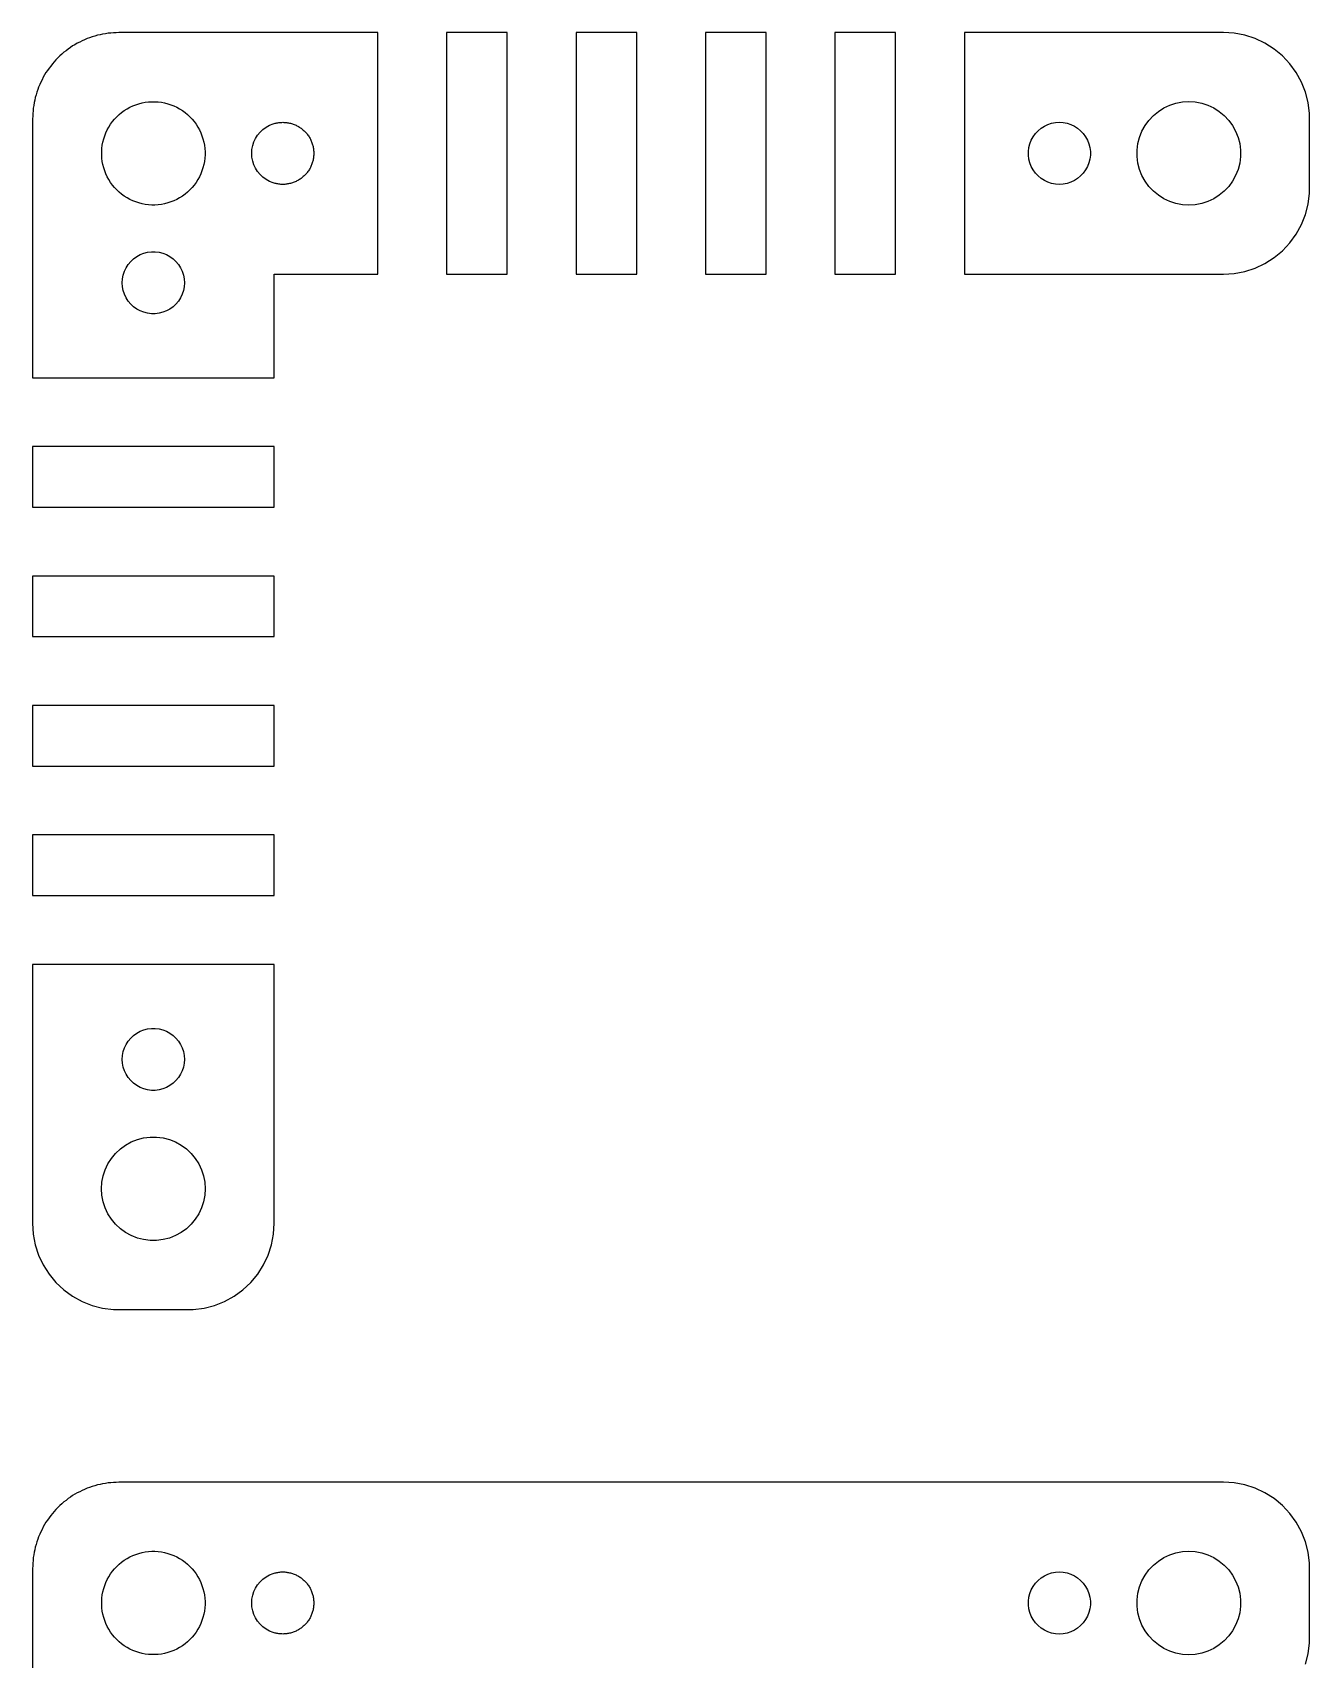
# Model space of a CAD drawing. Header units: metres. Extents: x -7 to 157, y 161 to 334.
# Drawn here: x 83 to 157, y 239.7 to 334 of the extents above; entities that cross this region are included whole.
import ezdxf

# ---------------------------------------------------------------- set-up
doc = ezdxf.new("R2010")
doc.units = ezdxf.units.M

msp = doc.modelspace()

# ---------------------------------------------------------------- linework, layer by layer
for p, q in [((86.4549, 333.755), (86.3088, 333.697)), ((86.6071, 333.794), (86.4549, 333.755)), ((86.7565, 333.843), (86.6071, 333.794)), ((86.9109, 333.872), (86.7565, 333.843)), ((87.0631, 333.911), (86.9109, 333.872)), ((87.219, 333.931), (87.0631, 333.911)), ((87.3733, 333.961), (87.219, 333.931)), ((87.5302, 333.97), (87.3733, 333.961)), ((87.6861, 333.99), (87.5302, 333.97)), ((87.8432, 333.99), (87.6861, 333.99)), ((88, 334), (87.8432, 333.99)), ((103.006, 334), (88, 334)), ((103.006, 320), (103.006, 334)), ((110.506, 334), (106.994, 334)), ((106.994, 334), (106.994, 320)), ((110.506, 320), (110.506, 334)), ((118.006, 334), (114.494, 334)), ((114.494, 334), (114.494, 320)), ((118.006, 320), (118.006, 334)), ((125.506, 334), (121.994, 334)), ((121.994, 334), (121.994, 320)), ((125.506, 320), (125.506, 334)), ((133.006, 334), (129.494, 334)), ((129.494, 334), (129.494, 320)), ((133.006, 320), (133.006, 334)), ((152, 334), (136.994, 334)), ((136.994, 334), (136.994, 320)), ((152.627, 333.961), (152, 334)), ((153.243, 333.843), (152.627, 333.961)), ((153.841, 333.649), (153.243, 333.843)), ((84.8129, 332.853), (84.6983, 332.745)), ((84.94, 332.945), (84.8129, 332.853)), ((85.0611, 333.045), (84.94, 332.945)), ((85.1937, 333.129), (85.0611, 333.045)), ((85.3209, 333.222), (85.1937, 333.129)), ((85.4586, 333.297), (85.3209, 333.222)), ((85.5912, 333.382), (85.4586, 333.297)), ((85.7334, 333.448), (85.5912, 333.382)), ((85.8711, 333.524), (85.7334, 333.448)), ((86.0172, 333.582), (85.8711, 333.524)), ((86.1594, 333.649), (86.0172, 333.582)), ((86.3088, 333.697), (86.1594, 333.649)), ((154.409, 333.382), (153.841, 333.649)), ((154.939, 333.045), (154.409, 333.382)), ((155.423, 332.645), (154.939, 333.045)), ((83.9549, 331.939), (83.8707, 331.806)), ((84.0551, 332.06), (83.9549, 331.939)), ((84.1474, 332.187), (84.0551, 332.06)), ((84.255, 332.302), (84.1474, 332.187)), ((84.3551, 332.423), (84.255, 332.302)), ((84.4697, 332.53), (84.3551, 332.423)), ((84.5773, 332.645), (84.4697, 332.53)), ((84.6983, 332.745), (84.5773, 332.645)), ((155.853, 332.187), (155.423, 332.645)), ((156.222, 331.679), (155.853, 332.187)), ((83.418, 330.983), (83.3511, 330.841)), ((83.4759, 331.129), (83.418, 330.983)), ((83.5516, 331.267), (83.4759, 331.129)), ((83.6185, 331.409), (83.5516, 331.267)), ((83.7027, 331.541), (83.6185, 331.409)), ((83.7784, 331.679), (83.7027, 331.541)), ((83.8707, 331.806), (83.7784, 331.679)), ((156.524, 331.129), (156.222, 331.679)), ((156.755, 330.545), (156.524, 331.129)), ((83.1276, 330.089), (83.0886, 329.937)), ((83.1571, 330.243), (83.1276, 330.089)), ((83.2056, 330.393), (83.1571, 330.243)), ((83.2447, 330.545), (83.2056, 330.393)), ((83.3026, 330.691), (83.2447, 330.545)), ((83.3511, 330.841), (83.3026, 330.691)), ((89.3465, 329.923), (89.5314, 329.959)), ((89.5314, 329.959), (89.7181, 329.982)), ((89.7181, 329.982), (89.9059, 329.994)), ((89.9059, 329.994), (90.0941, 329.994)), ((90.0941, 329.994), (90.2819, 329.982)), ((90.2819, 329.982), (90.4686, 329.959)), ((90.4686, 329.959), (90.6535, 329.923)), ((149.254, 329.906), (149.624, 329.976)), ((149.624, 329.976), (150, 330)), ((150, 330), (150.376, 329.976)), ((150.376, 329.976), (150.746, 329.906)), ((156.911, 329.937), (156.755, 330.545)), ((83.0099, 329.157), (83, 329)), ((83.0296, 329.47), (83.0099, 329.314)), ((83.0099, 329.314), (83.0099, 329.157)), ((83.0394, 329.627), (83.0296, 329.47)), ((83.0689, 329.781), (83.0394, 329.627)), ((83.0886, 329.937), (83.0689, 329.781)), ((87.753, 328.981), (87.8818, 329.118)), ((87.8818, 329.118), (88.019, 329.247)), ((88.019, 329.247), (88.164, 329.367)), ((88.164, 329.367), (88.3163, 329.478)), ((88.3163, 329.478), (88.4751, 329.578)), ((88.4751, 329.578), (88.64, 329.669)), ((88.64, 329.669), (88.8103, 329.749)), ((88.8103, 329.749), (88.9853, 329.818)), ((88.9853, 329.818), (89.1643, 329.877)), ((89.1643, 329.877), (89.3465, 329.923)), ((90.6535, 329.923), (90.8357, 329.877)), ((90.8357, 329.877), (91.0147, 329.818)), ((91.0147, 329.818), (91.1897, 329.749)), ((91.1897, 329.749), (91.3599, 329.669)), ((91.3599, 329.669), (91.5249, 329.578)), ((91.5249, 329.578), (91.6837, 329.478)), ((91.6837, 329.478), (91.836, 329.367)), ((91.836, 329.367), (91.981, 329.247)), ((91.981, 329.247), (92.1182, 329.118)), ((92.1182, 329.118), (92.247, 328.981)), ((147.688, 328.912), (147.946, 329.187)), ((147.946, 329.187), (148.237, 329.427)), ((148.237, 329.427), (148.555, 329.629)), ((148.555, 329.629), (148.896, 329.789)), ((148.896, 329.789), (149.254, 329.906)), ((150.746, 329.906), (151.104, 329.789)), ((151.104, 329.789), (151.445, 329.629)), ((151.445, 329.629), (151.763, 329.427)), ((151.763, 329.427), (152.054, 329.187)), ((152.054, 329.187), (152.312, 328.912)), ((156.99, 329.314), (156.911, 329.937)), ((156.99, 324.686), (156.99, 329.314)), ((83, 329), (83, 313.994)), ((87.1815, 328.015), (87.2508, 328.19)), ((87.2508, 328.19), (87.3309, 328.36)), ((87.3309, 328.36), (87.4216, 328.525)), ((87.4216, 328.525), (87.5224, 328.684)), ((87.5224, 328.684), (87.633, 328.836)), ((87.633, 328.836), (87.753, 328.981)), ((92.247, 328.981), (92.367, 328.836)), ((92.367, 328.836), (92.4776, 328.684)), ((92.4776, 328.684), (92.5784, 328.525)), ((92.5784, 328.525), (92.6691, 328.36)), ((92.6691, 328.36), (92.7492, 328.19)), ((92.7492, 328.19), (92.8185, 328.015)), ((96.0438, 328.058), (96.1879, 328.232)), ((96.1879, 328.232), (96.3526, 328.387)), ((96.3526, 328.387), (96.5355, 328.52)), ((96.5355, 328.52), (96.7336, 328.629)), ((96.7336, 328.629), (96.9438, 328.712)), ((96.9438, 328.712), (97, 328.726)), ((97, 328.726), (97.0524, 328.743)), ((97, 328.726), (97, 328.726)), ((97.0524, 328.743), (97.1079, 328.754)), ((97.1079, 328.754), (97.1627, 328.768)), ((97.1627, 328.768), (97.2188, 328.775)), ((97.2188, 328.775), (97.2744, 328.786)), ((97.2744, 328.786), (97.3308, 328.789)), ((97.3308, 328.789), (97.387, 328.796)), ((97.387, 328.796), (97.4435, 328.796)), ((97.4435, 328.796), (97.5, 328.8)), ((97.5, 328.8), (97.5564, 328.796)), ((97.5564, 328.796), (97.613, 328.796)), ((97.613, 328.796), (97.6691, 328.789)), ((97.6691, 328.789), (97.7256, 328.786)), ((97.7256, 328.786), (97.7812, 328.775)), ((97.7812, 328.775), (97.8373, 328.768)), ((97.8373, 328.768), (97.8921, 328.754)), ((97.8921, 328.754), (97.9476, 328.743)), ((97.9476, 328.743), (98.0014, 328.726)), ((98.0014, 328.726), (98.0562, 328.712)), ((98.0562, 328.712), (98.1088, 328.691)), ((98.1088, 328.691), (98.1626, 328.674)), ((98.1626, 328.674), (98.2138, 328.65)), ((98.2138, 328.65), (98.2664, 328.629)), ((98.2664, 328.629), (98.316, 328.601)), ((98.316, 328.601), (98.3672, 328.577)), ((98.3672, 328.577), (98.4149, 328.547)), ((98.4149, 328.547), (98.4645, 328.52)), ((98.4645, 328.52), (98.5103, 328.487)), ((98.5103, 328.487), (98.558, 328.456)), ((98.558, 328.456), (98.6016, 328.42)), ((98.6016, 328.42), (98.6474, 328.387)), ((98.6474, 328.387), (98.6886, 328.348)), ((98.6886, 328.348), (98.7322, 328.312)), ((98.7322, 328.312), (98.7709, 328.271)), ((98.7709, 328.271), (98.8121, 328.232)), ((98.8121, 328.232), (98.8482, 328.189)), ((98.8482, 328.189), (98.8869, 328.147)), ((98.8869, 328.147), (98.9202, 328.102)), ((98.9202, 328.102), (98.9562, 328.058)), ((140.98, 327.964), (141.113, 328.147)), ((141.113, 328.147), (141.268, 328.312)), ((141.268, 328.312), (141.442, 328.456)), ((141.442, 328.456), (141.633, 328.577)), ((141.633, 328.577), (141.837, 328.674)), ((141.837, 328.674), (142.052, 328.743)), ((142.052, 328.743), (142.274, 328.786)), ((142.274, 328.786), (142.5, 328.8)), ((142.5, 328.8), (142.726, 328.786)), ((142.726, 328.786), (142.948, 328.743)), ((142.948, 328.743), (143.163, 328.674)), ((143.163, 328.674), (143.367, 328.577)), ((143.367, 328.577), (143.558, 328.456)), ((143.558, 328.456), (143.732, 328.312)), ((143.732, 328.312), (143.887, 328.147)), ((143.887, 328.147), (144.02, 327.964)), ((147.147, 327.927), (147.286, 328.277)), ((147.286, 328.277), (147.467, 328.607)), ((147.467, 328.607), (147.688, 328.912)), ((152.312, 328.912), (152.533, 328.607)), ((152.533, 328.607), (152.714, 328.277)), ((152.714, 328.277), (152.853, 327.927)), ((87.0059, 327.094), (87.0177, 327.282)), ((87.0177, 327.282), (87.0413, 327.469)), ((87.0413, 327.469), (87.0766, 327.653)), ((87.0766, 327.653), (87.1234, 327.836)), ((87.1234, 327.836), (87.1815, 328.015)), ((92.8185, 328.015), (92.8766, 327.836)), ((92.8766, 327.836), (92.9234, 327.653)), ((92.9234, 327.653), (92.9587, 327.469)), ((92.9587, 327.469), (92.9823, 327.282)), ((92.9823, 327.282), (92.9941, 327.094)), ((95.7, 327), (95.7142, 327.226)), ((95.7142, 327.226), (95.7565, 327.448)), ((95.7565, 327.448), (95.8264, 327.663)), ((95.8264, 327.663), (95.9226, 327.867)), ((95.9226, 327.867), (96.0438, 328.058)), ((98.9562, 328.058), (98.9865, 328.01)), ((98.9865, 328.01), (99.0198, 327.964)), ((99.0198, 327.964), (99.047, 327.915)), ((99.047, 327.915), (99.0773, 327.867)), ((99.0773, 327.867), (99.1014, 327.816)), ((99.1014, 327.816), (99.1287, 327.766)), ((99.1287, 327.766), (99.1495, 327.714)), ((99.1495, 327.714), (99.1736, 327.663)), ((99.1736, 327.663), (99.1911, 327.609)), ((99.1911, 327.609), (99.2119, 327.556)), ((99.2119, 327.556), (99.226, 327.501)), ((99.226, 327.501), (99.2434, 327.448)), ((99.2434, 327.448), (99.254, 327.392)), ((99.254, 327.392), (99.2681, 327.337)), ((99.2681, 327.337), (99.2752, 327.281)), ((99.2752, 327.281), (99.2858, 327.226)), ((99.2858, 327.226), (99.2894, 327.169)), ((99.2894, 327.169), (99.2964, 327.113)), ((140.704, 327.113), (140.732, 327.337)), ((140.732, 327.337), (140.788, 327.556)), ((140.788, 327.556), (140.871, 327.766)), ((140.871, 327.766), (140.98, 327.964)), ((144.02, 327.964), (144.129, 327.766)), ((144.129, 327.766), (144.212, 327.556)), ((144.212, 327.556), (144.268, 327.337)), ((144.268, 327.337), (144.296, 327.113)), ((147.006, 327.188), (147.053, 327.562)), ((147.006, 326.812), (147.006, 327.188)), ((147.053, 327.562), (147.147, 327.927)), ((152.853, 327.927), (152.947, 327.562)), ((152.947, 327.562), (152.994, 327.188)), ((152.994, 327.188), (152.994, 326.812)), ((87.0059, 326.906), (87.0059, 327.094)), ((87.0177, 326.718), (87.0059, 326.906)), ((87.0413, 326.531), (87.0177, 326.718)), ((87.0766, 326.347), (87.0413, 326.531)), ((87.1234, 326.164), (87.0766, 326.347)), ((92.9234, 326.347), (92.8766, 326.164)), ((92.9587, 326.531), (92.9234, 326.347)), ((92.9823, 326.718), (92.9587, 326.531)), ((92.9941, 326.906), (92.9823, 326.718)), ((92.9941, 327.094), (92.9941, 326.906)), ((95.7142, 326.774), (95.7, 327)), ((95.7565, 326.552), (95.7142, 326.774)), ((95.8264, 326.337), (95.7565, 326.552)), ((95.9226, 326.133), (95.8264, 326.337)), ((99.1014, 326.184), (99.0773, 326.133)), ((99.1287, 326.234), (99.1014, 326.184)), ((99.1495, 326.286), (99.1287, 326.234)), ((99.1736, 326.337), (99.1495, 326.286)), ((99.1911, 326.391), (99.1736, 326.337)), ((99.2119, 326.444), (99.1911, 326.391)), ((99.226, 326.499), (99.2119, 326.444)), ((99.2434, 326.552), (99.226, 326.499)), ((99.254, 326.608), (99.2434, 326.552)), ((99.2681, 326.663), (99.254, 326.608)), ((99.2752, 326.719), (99.2681, 326.663)), ((99.2858, 326.774), (99.2752, 326.719)), ((99.2894, 326.831), (99.2858, 326.774)), ((99.2964, 326.887), (99.2894, 326.831)), ((99.2964, 327.113), (99.2964, 327.056)), ((99.2964, 327.056), (99.3, 327)), ((99.3, 327), (99.2964, 326.944)), ((99.2964, 326.944), (99.2964, 326.887)), ((140.704, 326.887), (140.704, 327.113)), ((140.732, 326.663), (140.704, 326.887)), ((140.788, 326.444), (140.732, 326.663)), ((140.871, 326.234), (140.788, 326.444)), ((140.98, 326.036), (140.871, 326.234)), ((144.129, 326.234), (144.02, 326.036)), ((144.212, 326.444), (144.129, 326.234)), ((144.268, 326.663), (144.212, 326.444)), ((144.296, 326.887), (144.268, 326.663)), ((144.296, 327.113), (144.296, 326.887)), ((147.053, 326.438), (147.006, 326.812)), ((147.147, 326.073), (147.053, 326.438)), ((152.947, 326.438), (152.853, 326.073)), ((152.994, 326.812), (152.947, 326.438)), ((87.1815, 325.985), (87.1234, 326.164)), ((87.2508, 325.81), (87.1815, 325.985)), ((87.3309, 325.64), (87.2508, 325.81)), ((87.4216, 325.475), (87.3309, 325.64)), ((87.5224, 325.316), (87.4216, 325.475)), ((87.633, 325.164), (87.5224, 325.316)), ((92.4776, 325.316), (92.367, 325.164)), ((92.5784, 325.475), (92.4776, 325.316)), ((92.6691, 325.64), (92.5784, 325.475)), ((92.7492, 325.81), (92.6691, 325.64)), ((92.8185, 325.985), (92.7492, 325.81)), ((92.8766, 326.164), (92.8185, 325.985)), ((96.0438, 325.942), (95.9226, 326.133)), ((96.1879, 325.768), (96.0438, 325.942)), ((96.3526, 325.613), (96.1879, 325.768)), ((96.5355, 325.48), (96.3526, 325.613)), ((96.7336, 325.371), (96.5355, 325.48)), ((96.9438, 325.288), (96.7336, 325.371)), ((97, 325.274), (96.9438, 325.288)), ((97.0524, 325.257), (97, 325.274)), ((97, 325.274), (97, 325.274)), ((97.1079, 325.246), (97.0524, 325.257)), ((97.1627, 325.232), (97.1079, 325.246)), ((97.8921, 325.246), (97.8373, 325.232)), ((97.9476, 325.257), (97.8921, 325.246)), ((98.0014, 325.274), (97.9476, 325.257)), ((98.0562, 325.288), (98.0014, 325.274)), ((98.1088, 325.309), (98.0562, 325.288)), ((98.1626, 325.326), (98.1088, 325.309)), ((98.2138, 325.35), (98.1626, 325.326)), ((98.2664, 325.371), (98.2138, 325.35)), ((98.316, 325.399), (98.2664, 325.371)), ((98.3672, 325.423), (98.316, 325.399)), ((98.4149, 325.453), (98.3672, 325.423)), ((98.4645, 325.48), (98.4149, 325.453)), ((98.5103, 325.513), (98.4645, 325.48)), ((98.558, 325.544), (98.5103, 325.513)), ((98.6016, 325.58), (98.558, 325.544)), ((98.6474, 325.613), (98.6016, 325.58)), ((98.6886, 325.652), (98.6474, 325.613)), ((98.7322, 325.688), (98.6886, 325.652)), ((98.7709, 325.729), (98.7322, 325.688)), ((98.8121, 325.768), (98.7709, 325.729)), ((98.8482, 325.811), (98.8121, 325.768)), ((98.8869, 325.853), (98.8482, 325.811)), ((98.9202, 325.898), (98.8869, 325.853)), ((98.9562, 325.942), (98.9202, 325.898)), ((98.9865, 325.99), (98.9562, 325.942)), ((99.0198, 326.036), (98.9865, 325.99)), ((99.047, 326.085), (99.0198, 326.036)), ((99.0773, 326.133), (99.047, 326.085)), ((141.113, 325.853), (140.98, 326.036)), ((141.268, 325.688), (141.113, 325.853)), ((141.442, 325.544), (141.268, 325.688)), ((141.633, 325.423), (141.442, 325.544)), ((141.837, 325.326), (141.633, 325.423)), ((142.052, 325.257), (141.837, 325.326)), ((142.274, 325.214), (142.052, 325.257)), ((142.948, 325.257), (142.726, 325.214)), ((143.163, 325.326), (142.948, 325.257)), ((143.367, 325.423), (143.163, 325.326)), ((143.558, 325.544), (143.367, 325.423)), ((143.732, 325.688), (143.558, 325.544)), ((143.887, 325.853), (143.732, 325.688)), ((144.02, 326.036), (143.887, 325.853)), ((147.286, 325.723), (147.147, 326.073)), ((147.467, 325.393), (147.286, 325.723)), ((147.688, 325.088), (147.467, 325.393)), ((152.533, 325.393), (152.312, 325.088)), ((152.714, 325.723), (152.533, 325.393)), ((152.853, 326.073), (152.714, 325.723)), ((87.753, 325.019), (87.633, 325.164)), ((87.8818, 324.882), (87.753, 325.019)), ((88.019, 324.753), (87.8818, 324.882)), ((88.164, 324.633), (88.019, 324.753)), ((88.3162, 324.522), (88.164, 324.633)), ((88.4751, 324.422), (88.3162, 324.522)), ((88.64, 324.331), (88.4751, 324.422)), ((88.8103, 324.251), (88.64, 324.331)), ((91.36, 324.331), (91.1897, 324.251)), ((91.5249, 324.422), (91.36, 324.331)), ((91.6837, 324.522), (91.5249, 324.422)), ((91.836, 324.633), (91.6837, 324.522)), ((91.981, 324.753), (91.836, 324.633)), ((92.1182, 324.882), (91.981, 324.753)), ((92.247, 325.019), (92.1182, 324.882)), ((92.367, 325.164), (92.247, 325.019)), ((97.2188, 325.225), (97.1627, 325.232)), ((97.2744, 325.214), (97.2188, 325.225)), ((97.3308, 325.211), (97.2744, 325.214)), ((97.387, 325.204), (97.3308, 325.211)), ((97.4435, 325.204), (97.387, 325.204)), ((97.5, 325.2), (97.4435, 325.204)), ((97.5564, 325.204), (97.5, 325.2)), ((97.613, 325.204), (97.5564, 325.204)), ((97.6691, 325.211), (97.613, 325.204)), ((97.7256, 325.214), (97.6691, 325.211)), ((97.7812, 325.225), (97.7256, 325.214)), ((97.8373, 325.232), (97.7812, 325.225)), ((142.5, 325.2), (142.274, 325.214)), ((142.726, 325.214), (142.5, 325.2)), ((147.946, 324.813), (147.688, 325.088)), ((148.237, 324.573), (147.946, 324.813)), ((148.555, 324.371), (148.237, 324.573)), ((148.896, 324.211), (148.555, 324.371)), ((151.445, 324.371), (151.104, 324.211)), ((151.763, 324.573), (151.445, 324.371)), ((152.054, 324.813), (151.763, 324.573)), ((152.312, 325.088), (152.054, 324.813)), ((156.911, 324.063), (156.99, 324.686)), ((88.9853, 324.182), (88.8103, 324.251)), ((89.1643, 324.123), (88.9853, 324.182)), ((89.3465, 324.077), (89.1643, 324.123)), ((89.5314, 324.041), (89.3465, 324.077)), ((89.7181, 324.018), (89.5314, 324.041)), ((89.9059, 324.006), (89.7181, 324.018)), ((90.0941, 324.006), (89.9059, 324.006)), ((90.2819, 324.018), (90.0941, 324.006)), ((90.4686, 324.041), (90.2819, 324.018)), ((90.6535, 324.077), (90.4686, 324.041)), ((90.8357, 324.123), (90.6535, 324.077)), ((91.0147, 324.182), (90.8357, 324.123)), ((91.1897, 324.251), (91.0147, 324.182)), ((149.254, 324.094), (148.896, 324.211)), ((149.624, 324.024), (149.254, 324.094)), ((150, 324), (149.624, 324.024)), ((150.376, 324.024), (150, 324)), ((150.746, 324.094), (150.376, 324.024)), ((151.104, 324.211), (150.746, 324.094)), ((156.524, 322.871), (156.755, 323.455)), ((156.755, 323.455), (156.911, 324.063)), ((156.222, 322.321), (156.524, 322.871)), ((155.423, 321.355), (155.853, 321.813)), ((155.853, 321.813), (156.222, 322.321)), ((88.4226, 320.367), (88.5438, 320.558)), ((88.5438, 320.558), (88.6879, 320.732)), ((88.6879, 320.732), (88.8526, 320.887)), ((88.8526, 320.887), (89.0355, 321.02)), ((89.0355, 321.02), (89.2336, 321.129)), ((89.2336, 321.129), (89.4438, 321.212)), ((89.4438, 321.212), (89.6627, 321.268)), ((89.6627, 321.268), (89.887, 321.296)), ((89.887, 321.296), (90.113, 321.296)), ((90.113, 321.296), (90.3373, 321.268)), ((90.3373, 321.268), (90.5562, 321.212)), ((90.5562, 321.212), (90.7664, 321.129)), ((90.7664, 321.129), (90.9645, 321.02)), ((90.9645, 321.02), (91.1474, 320.887)), ((91.1474, 320.887), (91.3121, 320.732)), ((91.3121, 320.732), (91.4562, 320.558)), ((91.4562, 320.558), (91.5773, 320.367)), ((153.841, 320.351), (154.409, 320.618)), ((154.409, 320.618), (154.939, 320.955)), ((154.939, 320.955), (155.423, 321.355)), ((88.2, 319.5), (88.2142, 319.726)), ((88.2142, 319.726), (88.2565, 319.948)), ((88.2565, 319.948), (88.3264, 320.163)), ((88.3264, 320.163), (88.4226, 320.367)), ((91.5773, 320.367), (91.6736, 320.163)), ((91.6736, 320.163), (91.7434, 319.948)), ((91.7434, 319.948), (91.7858, 319.726)), ((91.7858, 319.726), (91.8, 319.5)), ((97, 320), (103.006, 320)), ((97, 313.994), (97, 320)), ((106.994, 320), (110.506, 320)), ((114.494, 320), (118.006, 320)), ((121.994, 320), (125.506, 320)), ((129.494, 320), (133.006, 320)), ((136.994, 320), (152, 320)), ((152, 320), (152.627, 320.039)), ((152.627, 320.039), (153.243, 320.157)), ((153.243, 320.157), (153.841, 320.351)), ((88.2142, 319.274), (88.2, 319.5)), ((88.2565, 319.052), (88.2142, 319.274)), ((88.3264, 318.837), (88.2565, 319.052)), ((88.4226, 318.633), (88.3264, 318.837)), ((91.6736, 318.837), (91.5773, 318.633)), ((91.7434, 319.052), (91.6736, 318.837)), ((91.7858, 319.274), (91.7434, 319.052)), ((91.8, 319.5), (91.7858, 319.274)), ((88.5438, 318.442), (88.4226, 318.633)), ((88.6879, 318.268), (88.5438, 318.442)), ((88.8526, 318.113), (88.6879, 318.268)), ((89.0355, 317.98), (88.8526, 318.113)), ((89.2336, 317.871), (89.0355, 317.98)), ((89.4438, 317.788), (89.2336, 317.871)), ((89.6627, 317.732), (89.4438, 317.788)), ((89.887, 317.704), (89.6627, 317.732)), ((90.113, 317.704), (89.887, 317.704)), ((90.3373, 317.732), (90.113, 317.704)), ((90.5562, 317.788), (90.3373, 317.732)), ((90.7664, 317.871), (90.5562, 317.788)), ((90.9645, 317.98), (90.7664, 317.871)), ((91.1474, 318.113), (90.9645, 317.98)), ((91.3121, 318.268), (91.1474, 318.113)), ((91.4562, 318.442), (91.3121, 318.268)), ((91.5773, 318.633), (91.4562, 318.442)), ((83, 313.994), (97, 313.994)), ((97, 310.006), (83, 310.006)), ((83, 310.006), (83, 306.494)), ((97, 306.494), (97, 310.006)), ((83, 306.494), (97, 306.494)), ((97, 302.506), (83, 302.506)), ((83, 302.506), (83, 298.994)), ((97, 298.994), (97, 302.506)), ((83, 298.994), (97, 298.994)), ((97, 295.006), (83, 295.006)), ((83, 295.006), (83, 291.494)), ((97, 291.494), (97, 295.006)), ((83, 291.494), (97, 291.494)), ((97, 287.506), (83, 287.506)), ((83, 287.506), (83, 283.994)), ((97, 283.994), (97, 287.506)), ((83, 283.994), (97, 283.994)), ((97, 280.006), (83, 280.006)), ((83, 280.006), (83, 265)), ((97, 265), (97, 280.006)), ((89.4438, 276.212), (89.6627, 276.268)), ((89.6627, 276.268), (89.887, 276.296)), ((89.887, 276.296), (90.113, 276.296)), ((90.113, 276.296), (90.3373, 276.268)), ((90.3373, 276.268), (90.5562, 276.212)), ((88.3264, 275.163), (88.4226, 275.367)), ((88.4226, 275.367), (88.5438, 275.558)), ((88.5438, 275.558), (88.6879, 275.732)), ((88.6879, 275.732), (88.8526, 275.887)), ((88.8526, 275.887), (89.0355, 276.02)), ((89.0355, 276.02), (89.2336, 276.129)), ((89.2336, 276.129), (89.4438, 276.212)), ((90.5562, 276.212), (90.7664, 276.129)), ((90.7664, 276.129), (90.9645, 276.02)), ((90.9645, 276.02), (91.1474, 275.887)), ((91.1474, 275.887), (91.3121, 275.732)), ((91.3121, 275.732), (91.4562, 275.558)), ((91.4562, 275.558), (91.5773, 275.367)), ((91.5773, 275.367), (91.6736, 275.163)), ((88.2, 274.5), (88.2142, 274.726)), ((88.2142, 274.274), (88.2, 274.5)), ((88.2142, 274.726), (88.2565, 274.948)), ((88.2565, 274.948), (88.3264, 275.163)), ((91.6736, 275.163), (91.7434, 274.948)), ((91.7434, 274.948), (91.7858, 274.726)), ((91.7858, 274.726), (91.8, 274.5)), ((91.8, 274.5), (91.7858, 274.274)), ((88.2565, 274.052), (88.2142, 274.274)), ((88.3264, 273.837), (88.2565, 274.052)), ((88.4226, 273.633), (88.3264, 273.837)), ((88.5438, 273.442), (88.4226, 273.633)), ((88.6879, 273.268), (88.5438, 273.442)), ((91.4562, 273.442), (91.3121, 273.268)), ((91.5773, 273.633), (91.4562, 273.442)), ((91.6736, 273.837), (91.5773, 273.633)), ((91.7434, 274.052), (91.6736, 273.837)), ((91.7858, 274.274), (91.7434, 274.052)), ((88.8526, 273.113), (88.6879, 273.268)), ((89.0355, 272.98), (88.8526, 273.113)), ((89.2336, 272.871), (89.0355, 272.98)), ((89.4438, 272.788), (89.2336, 272.871)), ((89.6627, 272.732), (89.4438, 272.788)), ((89.887, 272.704), (89.6627, 272.732)), ((90.113, 272.704), (89.887, 272.704)), ((90.3373, 272.732), (90.113, 272.704)), ((90.5562, 272.788), (90.3373, 272.732)), ((90.7664, 272.871), (90.5562, 272.788)), ((90.9645, 272.98), (90.7664, 272.871)), ((91.1474, 273.113), (90.9645, 272.98)), ((91.3121, 273.268), (91.1474, 273.113)), ((88.3925, 269.533), (88.7227, 269.714)), ((88.7227, 269.714), (89.073, 269.853)), ((89.073, 269.853), (89.4379, 269.947)), ((89.4379, 269.947), (89.8116, 269.994)), ((89.8116, 269.994), (90.1884, 269.994)), ((90.1884, 269.994), (90.5621, 269.947)), ((90.5621, 269.947), (90.927, 269.853)), ((90.927, 269.853), (91.2773, 269.714)), ((91.2773, 269.714), (91.6075, 269.533)), ((87.3711, 268.445), (87.573, 268.763)), ((87.573, 268.763), (87.8131, 269.054)), ((87.8131, 269.054), (88.0877, 269.312)), ((88.0877, 269.312), (88.3925, 269.533)), ((91.6075, 269.533), (91.9123, 269.312)), ((91.9123, 269.312), (92.1869, 269.054)), ((92.1869, 269.054), (92.427, 268.763)), ((92.427, 268.763), (92.6289, 268.445)), ((87.0237, 267.376), (87.0943, 267.746)), ((87.0943, 267.746), (87.2107, 268.104)), ((87.2107, 268.104), (87.3711, 268.445)), ((92.6289, 268.445), (92.7893, 268.104)), ((92.7893, 268.104), (92.9057, 267.746)), ((92.9057, 267.746), (92.9763, 267.376)), ((87, 267), (87.0237, 267.376)), ((87.0237, 266.624), (87, 267)), ((92.9763, 267.376), (93, 267)), ((93, 267), (92.9763, 266.624)), ((87.0943, 266.254), (87.0237, 266.624)), ((87.2107, 265.896), (87.0943, 266.254)), ((87.3711, 265.555), (87.2107, 265.896)), ((92.7893, 265.896), (92.6289, 265.555)), ((92.9057, 266.254), (92.7893, 265.896)), ((92.9763, 266.624), (92.9057, 266.254)), ((83, 265), (83.0394, 264.373)), ((87.573, 265.237), (87.3711, 265.555)), ((87.8131, 264.946), (87.573, 265.237)), ((88.0877, 264.688), (87.8131, 264.946)), ((92.1869, 264.946), (91.9123, 264.688)), ((92.427, 265.237), (92.1869, 264.946)), ((92.6289, 265.555), (92.427, 265.237)), ((96.9606, 264.373), (97, 265)), ((83.0394, 264.373), (83.1571, 263.757)), ((88.3925, 264.467), (88.0877, 264.688)), ((88.7227, 264.286), (88.3925, 264.467)), ((89.073, 264.147), (88.7227, 264.286)), ((89.4379, 264.053), (89.073, 264.147)), ((89.8116, 264.006), (89.4379, 264.053)), ((90.1884, 264.006), (89.8116, 264.006)), ((90.5621, 264.053), (90.1884, 264.006)), ((90.927, 264.147), (90.5621, 264.053)), ((91.2773, 264.286), (90.927, 264.147)), ((91.6075, 264.467), (91.2773, 264.286)), ((91.9123, 264.688), (91.6075, 264.467)), ((96.8429, 263.757), (96.9606, 264.373)), ((83.1571, 263.757), (83.3511, 263.159)), ((83.3511, 263.159), (83.6185, 262.591)), ((96.3815, 262.591), (96.6489, 263.159)), ((96.6489, 263.159), (96.8429, 263.757)), ((83.6185, 262.591), (83.9549, 262.061)), ((96.0451, 262.061), (96.3815, 262.591)), ((83.9549, 262.061), (84.3551, 261.577)), ((84.3551, 261.577), (84.8129, 261.147)), ((84.8129, 261.147), (85.3209, 260.778)), ((94.6791, 260.778), (95.1871, 261.147)), ((95.1871, 261.147), (95.6448, 261.577)), ((95.6448, 261.577), (96.0451, 262.061)), ((85.3209, 260.778), (85.8711, 260.476)), ((85.8711, 260.476), (86.4549, 260.245)), ((86.4549, 260.245), (87.0631, 260.089)), ((92.9369, 260.089), (93.5451, 260.245)), ((93.5451, 260.245), (94.1289, 260.476)), ((94.1289, 260.476), (94.6791, 260.778)), ((87.0631, 260.089), (87.6861, 260.01)), ((87.6861, 260.01), (92.3139, 260.01)), ((92.3139, 260.01), (92.9369, 260.089)), ((86.7565, 249.843), (86.6071, 249.794)), ((86.9109, 249.872), (86.7565, 249.843)), ((87.0631, 249.911), (86.9109, 249.872)), ((87.219, 249.931), (87.0631, 249.911)), ((87.3733, 249.961), (87.219, 249.931)), ((87.5302, 249.97), (87.3733, 249.961)), ((87.6861, 249.99), (87.5302, 249.97)), ((87.8432, 249.99), (87.6861, 249.99)), ((88, 250), (87.8432, 249.99)), ((152, 250), (88, 250)), ((152.627, 249.961), (152, 250)), ((153.243, 249.843), (152.627, 249.961)), ((153.841, 249.649), (153.243, 249.843)), ((84.94, 248.945), (84.8129, 248.853)), ((85.0611, 249.045), (84.94, 248.945)), ((85.1937, 249.129), (85.0611, 249.045)), ((85.3209, 249.222), (85.1937, 249.129)), ((85.4586, 249.297), (85.3209, 249.222)), ((85.5912, 249.382), (85.4586, 249.297)), ((85.7334, 249.448), (85.5912, 249.382)), ((85.8711, 249.524), (85.7334, 249.448)), ((86.0172, 249.582), (85.8711, 249.524)), ((86.1594, 249.649), (86.0172, 249.582)), ((86.3088, 249.697), (86.1594, 249.649)), ((86.4549, 249.755), (86.3088, 249.697)), ((86.6071, 249.794), (86.4549, 249.755)), ((154.409, 249.382), (153.841, 249.649)), ((154.939, 249.045), (154.409, 249.382)), ((155.423, 248.645), (154.939, 249.045)), ((83.9549, 247.939), (83.8707, 247.806)), ((84.0551, 248.06), (83.9549, 247.939)), ((84.1474, 248.187), (84.0551, 248.06)), ((84.255, 248.302), (84.1474, 248.187)), ((84.3551, 248.423), (84.255, 248.302)), ((84.4697, 248.53), (84.3551, 248.423)), ((84.5773, 248.645), (84.4697, 248.53)), ((84.6983, 248.745), (84.5773, 248.645)), ((84.8129, 248.853), (84.6983, 248.745)), ((155.853, 248.187), (155.423, 248.645)), ((156.222, 247.679), (155.853, 248.187)), ((83.4759, 247.129), (83.418, 246.983)), ((83.5516, 247.267), (83.4759, 247.129)), ((83.6185, 247.409), (83.5516, 247.267)), ((83.7027, 247.541), (83.6185, 247.409)), ((83.7784, 247.679), (83.7027, 247.541)), ((83.8707, 247.806), (83.7784, 247.679)), ((156.524, 247.129), (156.222, 247.679)), ((156.755, 246.545), (156.524, 247.129)), ((83.1276, 246.089), (83.0886, 245.937)), ((83.1571, 246.243), (83.1276, 246.089)), ((83.2056, 246.393), (83.1571, 246.243)), ((83.2447, 246.545), (83.2056, 246.393)), ((83.3026, 246.691), (83.2447, 246.545)), ((83.3511, 246.841), (83.3026, 246.691)), ((83.418, 246.983), (83.3511, 246.841)), ((156.911, 245.937), (156.755, 246.545)), ((83.0099, 245.157), (83, 245)), ((83.0296, 245.47), (83.0099, 245.314)), ((83.0099, 245.314), (83.0099, 245.157)), ((83.0394, 245.627), (83.0296, 245.47)), ((83.0689, 245.781), (83.0394, 245.627)), ((83.0886, 245.937), (83.0689, 245.781)), ((87.753, 244.981), (87.8818, 245.118)), ((87.8818, 245.118), (88.019, 245.247)), ((88.019, 245.247), (88.164, 245.367)), ((88.164, 245.367), (88.3163, 245.478)), ((88.3163, 245.478), (88.4751, 245.578)), ((88.4751, 245.578), (88.64, 245.669)), ((88.64, 245.669), (88.8103, 245.749)), ((88.8103, 245.749), (88.9853, 245.818)), ((88.9853, 245.818), (89.1643, 245.877)), ((89.1643, 245.877), (89.3465, 245.923)), ((89.3465, 245.923), (89.5314, 245.959)), ((89.5314, 245.959), (89.7181, 245.982)), ((89.7181, 245.982), (89.9059, 245.994)), ((89.9059, 245.994), (90.0941, 245.994)), ((90.0941, 245.994), (90.2819, 245.982)), ((90.2819, 245.982), (90.4686, 245.959)), ((90.4686, 245.959), (90.6535, 245.923)), ((90.6535, 245.923), (90.8357, 245.877)), ((90.8357, 245.877), (91.0147, 245.818)), ((91.0147, 245.818), (91.1897, 245.749)), ((91.1897, 245.749), (91.3599, 245.669)), ((91.3599, 245.669), (91.5249, 245.578)), ((91.5249, 245.578), (91.6837, 245.478)), ((91.6837, 245.478), (91.836, 245.367)), ((91.836, 245.367), (91.981, 245.247)), ((91.981, 245.247), (92.1182, 245.118)), ((92.1182, 245.118), (92.247, 244.981)), ((147.688, 244.912), (147.946, 245.187)), ((147.946, 245.187), (148.237, 245.427)), ((148.237, 245.427), (148.555, 245.629)), ((148.555, 245.629), (148.896, 245.789)), ((148.896, 245.789), (149.254, 245.906)), ((149.254, 245.906), (149.624, 245.976)), ((149.624, 245.976), (150, 246)), ((150, 246), (150.376, 245.976)), ((150.376, 245.976), (150.746, 245.906)), ((150.746, 245.906), (151.104, 245.789)), ((151.104, 245.789), (151.445, 245.629)), ((151.445, 245.629), (151.763, 245.427)), ((151.763, 245.427), (152.054, 245.187)), ((152.054, 245.187), (152.312, 244.912)), ((156.99, 245.314), (156.911, 245.937)), ((156.99, 240.686), (156.99, 245.314)), ((83, 245), (83, 181)), ((87.1815, 244.015), (87.2508, 244.19)), ((87.2508, 244.19), (87.3309, 244.36)), ((87.3309, 244.36), (87.4216, 244.525)), ((87.4216, 244.525), (87.5224, 244.684)), ((87.5224, 244.684), (87.633, 244.836)), ((87.633, 244.836), (87.753, 244.981)), ((92.247, 244.981), (92.367, 244.836)), ((92.367, 244.836), (92.4776, 244.684)), ((92.4776, 244.684), (92.5784, 244.525)), ((92.5784, 244.525), (92.6691, 244.36)), ((92.6691, 244.36), (92.7492, 244.19)), ((92.7492, 244.19), (92.8185, 244.015)), ((96.0438, 244.058), (96.1879, 244.232)), ((96.1879, 244.232), (96.3526, 244.387)), ((96.3526, 244.387), (96.5355, 244.52)), ((96.5355, 244.52), (96.7336, 244.629)), ((96.7336, 244.629), (96.9438, 244.712)), ((96.9438, 244.712), (97, 244.726)), ((97, 244.726), (97.0524, 244.743)), ((97, 244.726), (97, 244.726)), ((97.0524, 244.743), (97.1079, 244.754)), ((97.1079, 244.754), (97.1627, 244.768)), ((97.1627, 244.768), (97.2188, 244.775)), ((97.2188, 244.775), (97.2744, 244.786)), ((97.2744, 244.786), (97.3308, 244.789)), ((97.3308, 244.789), (97.387, 244.796)), ((97.387, 244.796), (97.4435, 244.796)), ((97.4435, 244.796), (97.5, 244.8)), ((97.5, 244.8), (97.5564, 244.796)), ((97.5564, 244.796), (97.613, 244.796)), ((97.613, 244.796), (97.6691, 244.789)), ((97.6691, 244.789), (97.7256, 244.786)), ((97.7256, 244.786), (97.7812, 244.775)), ((97.7812, 244.775), (97.8373, 244.768)), ((97.8373, 244.768), (97.8921, 244.754)), ((97.8921, 244.754), (97.9476, 244.743)), ((97.9476, 244.743), (98.0014, 244.726)), ((98.0014, 244.726), (98.0562, 244.712)), ((98.0562, 244.712), (98.1088, 244.691)), ((98.1088, 244.691), (98.1626, 244.674)), ((98.1626, 244.674), (98.2138, 244.65)), ((98.2138, 244.65), (98.2664, 244.629)), ((98.2664, 244.629), (98.316, 244.601)), ((98.316, 244.601), (98.3672, 244.577)), ((98.3672, 244.577), (98.4149, 244.547)), ((98.4149, 244.547), (98.4645, 244.52)), ((98.4645, 244.52), (98.5103, 244.487)), ((98.5103, 244.487), (98.558, 244.456)), ((98.558, 244.456), (98.6016, 244.42)), ((98.6016, 244.42), (98.6474, 244.387)), ((98.6474, 244.387), (98.6886, 244.348)), ((98.6886, 244.348), (98.7322, 244.312)), ((98.7322, 244.312), (98.7709, 244.271)), ((98.7709, 244.271), (98.8121, 244.232)), ((98.8121, 244.232), (98.8482, 244.189)), ((98.8482, 244.189), (98.8869, 244.147)), ((141.113, 244.147), (141.268, 244.312)), ((141.268, 244.312), (141.442, 244.456)), ((141.442, 244.456), (141.633, 244.577)), ((141.633, 244.577), (141.837, 244.674)), ((141.837, 244.674), (142.052, 244.743)), ((142.052, 244.743), (142.274, 244.786)), ((142.274, 244.786), (142.5, 244.8)), ((142.5, 244.8), (142.726, 244.786)), ((142.726, 244.786), (142.948, 244.743)), ((142.948, 244.743), (143.163, 244.674)), ((143.163, 244.674), (143.367, 244.577)), ((143.367, 244.577), (143.558, 244.456)), ((143.558, 244.456), (143.732, 244.312)), ((143.732, 244.312), (143.887, 244.147)), ((147.147, 243.927), (147.286, 244.277)), ((147.286, 244.277), (147.467, 244.607)), ((147.467, 244.607), (147.688, 244.912)), ((152.312, 244.912), (152.533, 244.607)), ((152.533, 244.607), (152.714, 244.277)), ((152.714, 244.277), (152.853, 243.927)), ((87.0059, 243.094), (87.0177, 243.282)), ((87.0177, 243.282), (87.0413, 243.469)), ((87.0413, 243.469), (87.0766, 243.653)), ((87.0766, 243.653), (87.1234, 243.836)), ((87.1234, 243.836), (87.1815, 244.015)), ((92.8185, 244.015), (92.8766, 243.836)), ((92.8766, 243.836), (92.9234, 243.653)), ((92.9234, 243.653), (92.9587, 243.469)), ((92.9587, 243.469), (92.9823, 243.282)), ((92.9823, 243.282), (92.9941, 243.094)), ((95.7, 243), (95.7142, 243.226)), ((95.7142, 243.226), (95.7565, 243.448)), ((95.7565, 243.448), (95.8264, 243.663)), ((95.8264, 243.663), (95.9226, 243.867)), ((95.9226, 243.867), (96.0438, 244.058)), ((98.8869, 244.147), (98.9202, 244.102)), ((98.9202, 244.102), (98.9562, 244.058)), ((98.9562, 244.058), (98.9865, 244.01)), ((98.9865, 244.01), (99.0198, 243.964)), ((99.0198, 243.964), (99.047, 243.915)), ((99.047, 243.915), (99.0773, 243.867)), ((99.0773, 243.867), (99.1014, 243.816)), ((99.1014, 243.816), (99.1287, 243.766)), ((99.1287, 243.766), (99.1495, 243.714)), ((99.1495, 243.714), (99.1736, 243.663)), ((99.1736, 243.663), (99.1911, 243.609)), ((99.1911, 243.609), (99.2119, 243.556)), ((99.2119, 243.556), (99.226, 243.501)), ((99.226, 243.501), (99.2434, 243.448)), ((99.2434, 243.448), (99.254, 243.392)), ((99.254, 243.392), (99.2681, 243.337)), ((99.2681, 243.337), (99.2752, 243.281)), ((99.2752, 243.281), (99.2858, 243.226)), ((99.2858, 243.226), (99.2894, 243.169)), ((140.704, 243.113), (140.732, 243.337)), ((140.732, 243.337), (140.788, 243.556)), ((140.788, 243.556), (140.871, 243.766)), ((140.871, 243.766), (140.98, 243.964)), ((140.98, 243.964), (141.113, 244.147)), ((143.887, 244.147), (144.02, 243.964)), ((144.02, 243.964), (144.129, 243.766)), ((144.129, 243.766), (144.212, 243.556)), ((144.212, 243.556), (144.268, 243.337)), ((144.268, 243.337), (144.296, 243.113)), ((147.006, 243.188), (147.053, 243.562)), ((147.053, 243.562), (147.147, 243.927)), ((152.853, 243.927), (152.947, 243.562)), ((152.947, 243.562), (152.994, 243.188)), ((87.0059, 242.906), (87.0059, 243.094)), ((87.0177, 242.718), (87.0059, 242.906)), ((87.0413, 242.531), (87.0177, 242.718)), ((87.0766, 242.347), (87.0413, 242.531)), ((87.1234, 242.164), (87.0766, 242.347)), ((92.9234, 242.347), (92.8766, 242.164)), ((92.9587, 242.531), (92.9234, 242.347)), ((92.9823, 242.718), (92.9587, 242.531)), ((92.9941, 242.906), (92.9823, 242.718)), ((92.9941, 243.094), (92.9941, 242.906)), ((95.7142, 242.774), (95.7, 243)), ((95.7565, 242.552), (95.7142, 242.774)), ((95.8264, 242.337), (95.7565, 242.552)), ((95.9226, 242.133), (95.8264, 242.337)), ((99.1495, 242.286), (99.1287, 242.234)), ((99.1736, 242.337), (99.1495, 242.286)), ((99.1911, 242.391), (99.1736, 242.337)), ((99.2119, 242.444), (99.1911, 242.391)), ((99.226, 242.499), (99.2119, 242.444)), ((99.2434, 242.552), (99.226, 242.499)), ((99.254, 242.608), (99.2434, 242.552)), ((99.2681, 242.663), (99.254, 242.608)), ((99.2752, 242.719), (99.2681, 242.663)), ((99.2858, 242.774), (99.2752, 242.719)), ((99.2894, 242.831), (99.2858, 242.774)), ((99.2894, 243.169), (99.2964, 243.113)), ((99.2964, 242.887), (99.2894, 242.831)), ((99.2964, 243.113), (99.2964, 243.056)), ((99.2964, 243.056), (99.3, 243)), ((99.3, 243), (99.2964, 242.944)), ((99.2964, 242.944), (99.2964, 242.887)), ((140.704, 242.887), (140.704, 243.113)), ((140.732, 242.663), (140.704, 242.887)), ((140.788, 242.444), (140.732, 242.663)), ((140.871, 242.234), (140.788, 242.444)), ((144.212, 242.444), (144.129, 242.234)), ((144.268, 242.663), (144.212, 242.444)), ((144.296, 242.887), (144.268, 242.663)), ((144.296, 243.113), (144.296, 242.887)), ((147.006, 242.812), (147.006, 243.188)), ((147.053, 242.438), (147.006, 242.812)), ((147.147, 242.073), (147.053, 242.438)), ((152.947, 242.438), (152.853, 242.073)), ((152.994, 242.812), (152.947, 242.438)), ((152.994, 243.188), (152.994, 242.812)), ((87.1815, 241.985), (87.1234, 242.164)), ((87.2508, 241.81), (87.1815, 241.985)), ((87.3309, 241.64), (87.2508, 241.81)), ((87.4216, 241.475), (87.3309, 241.64)), ((87.5224, 241.316), (87.4216, 241.475)), ((92.5784, 241.475), (92.4776, 241.316)), ((92.6691, 241.64), (92.5784, 241.475)), ((92.7492, 241.81), (92.6691, 241.64)), ((92.8185, 241.985), (92.7492, 241.81)), ((92.8766, 242.164), (92.8185, 241.985)), ((96.0438, 241.942), (95.9226, 242.133)), ((96.1879, 241.768), (96.0438, 241.942)), ((96.3526, 241.613), (96.1879, 241.768)), ((96.5355, 241.48), (96.3526, 241.613)), ((96.7336, 241.371), (96.5355, 241.48)), ((96.9438, 241.288), (96.7336, 241.371)), ((98.2138, 241.35), (98.1626, 241.326)), ((98.2664, 241.371), (98.2138, 241.35)), ((98.316, 241.399), (98.2664, 241.371)), ((98.3672, 241.423), (98.316, 241.399)), ((98.4149, 241.453), (98.3672, 241.423)), ((98.4645, 241.48), (98.4149, 241.453)), ((98.5103, 241.513), (98.4645, 241.48)), ((98.558, 241.544), (98.5103, 241.513)), ((98.6016, 241.58), (98.558, 241.544)), ((98.6474, 241.613), (98.6016, 241.58)), ((98.6886, 241.652), (98.6474, 241.613)), ((98.7322, 241.688), (98.6886, 241.652)), ((98.7709, 241.729), (98.7322, 241.688)), ((98.8121, 241.768), (98.7709, 241.729)), ((98.8482, 241.811), (98.8121, 241.768)), ((98.8869, 241.853), (98.8482, 241.811)), ((98.9202, 241.898), (98.8869, 241.853)), ((98.9562, 241.942), (98.9202, 241.898)), ((98.9865, 241.99), (98.9562, 241.942)), ((99.0198, 242.036), (98.9865, 241.99)), ((99.047, 242.085), (99.0198, 242.036)), ((99.0773, 242.133), (99.047, 242.085)), ((99.1014, 242.184), (99.0773, 242.133)), ((99.1287, 242.234), (99.1014, 242.184)), ((140.98, 242.036), (140.871, 242.234)), ((141.113, 241.853), (140.98, 242.036)), ((141.268, 241.688), (141.113, 241.853)), ((141.442, 241.544), (141.268, 241.688)), ((141.633, 241.423), (141.442, 241.544)), ((141.837, 241.326), (141.633, 241.423)), ((143.367, 241.423), (143.163, 241.326)), ((143.558, 241.544), (143.367, 241.423)), ((143.732, 241.688), (143.558, 241.544)), ((143.887, 241.853), (143.732, 241.688)), ((144.02, 242.036), (143.887, 241.853)), ((144.129, 242.234), (144.02, 242.036)), ((147.286, 241.723), (147.147, 242.073)), ((147.467, 241.393), (147.286, 241.723)), ((147.688, 241.088), (147.467, 241.393)), ((152.533, 241.393), (152.312, 241.088)), ((152.714, 241.723), (152.533, 241.393)), ((152.853, 242.073), (152.714, 241.723)), ((87.633, 241.164), (87.5224, 241.316)), ((87.753, 241.019), (87.633, 241.164)), ((87.8818, 240.882), (87.753, 241.019)), ((88.019, 240.753), (87.8818, 240.882)), ((88.164, 240.633), (88.019, 240.753)), ((88.3162, 240.522), (88.164, 240.633)), ((88.4751, 240.422), (88.3162, 240.522)), ((88.64, 240.331), (88.4751, 240.422)), ((91.5249, 240.422), (91.36, 240.331)), ((91.6837, 240.522), (91.5249, 240.422)), ((91.836, 240.633), (91.6837, 240.522)), ((91.981, 240.753), (91.836, 240.633)), ((92.1182, 240.882), (91.981, 240.753)), ((92.247, 241.019), (92.1182, 240.882)), ((92.367, 241.164), (92.247, 241.019)), ((92.4776, 241.316), (92.367, 241.164)), ((97, 241.274), (96.9438, 241.288)), ((97.0524, 241.257), (97, 241.274)), ((97, 241.274), (97, 241.274)), ((97.1079, 241.246), (97.0524, 241.257)), ((97.1627, 241.232), (97.1079, 241.246)), ((97.2188, 241.225), (97.1627, 241.232)), ((97.2744, 241.214), (97.2188, 241.225)), ((97.3308, 241.211), (97.2744, 241.214)), ((97.387, 241.204), (97.3308, 241.211)), ((97.4435, 241.204), (97.387, 241.204)), ((97.5, 241.2), (97.4435, 241.204)), ((97.5564, 241.204), (97.5, 241.2)), ((97.613, 241.204), (97.5564, 241.204)), ((97.6691, 241.211), (97.613, 241.204)), ((97.7256, 241.214), (97.6691, 241.211)), ((97.7812, 241.225), (97.7256, 241.214)), ((97.8373, 241.232), (97.7812, 241.225)), ((97.8921, 241.246), (97.8373, 241.232)), ((97.9476, 241.257), (97.8921, 241.246)), ((98.0014, 241.274), (97.9476, 241.257)), ((98.0562, 241.288), (98.0014, 241.274)), ((98.1088, 241.309), (98.0562, 241.288)), ((98.1626, 241.326), (98.1088, 241.309)), ((142.052, 241.257), (141.837, 241.326)), ((142.274, 241.214), (142.052, 241.257)), ((142.5, 241.2), (142.274, 241.214)), ((142.726, 241.214), (142.5, 241.2)), ((142.948, 241.257), (142.726, 241.214)), ((143.163, 241.326), (142.948, 241.257)), ((147.946, 240.813), (147.688, 241.088)), ((148.237, 240.573), (147.946, 240.813)), ((148.555, 240.371), (148.237, 240.573)), ((151.763, 240.573), (151.445, 240.371)), ((152.054, 240.813), (151.763, 240.573)), ((152.312, 241.088), (152.054, 240.813)), ((156.911, 240.063), (156.99, 240.686)), ((88.8103, 240.251), (88.64, 240.331)), ((88.9853, 240.182), (88.8103, 240.251)), ((89.1643, 240.123), (88.9853, 240.182)), ((89.3465, 240.077), (89.1643, 240.123)), ((89.5314, 240.041), (89.3465, 240.077)), ((89.7181, 240.018), (89.5314, 240.041)), ((89.9059, 240.006), (89.7181, 240.018)), ((90.0941, 240.006), (89.9059, 240.006)), ((90.2819, 240.018), (90.0941, 240.006)), ((90.4686, 240.041), (90.2819, 240.018)), ((90.6535, 240.077), (90.4686, 240.041)), ((90.8357, 240.123), (90.6535, 240.077)), ((91.0147, 240.182), (90.8357, 240.123)), ((91.1897, 240.251), (91.0147, 240.182)), ((91.36, 240.331), (91.1897, 240.251)), ((148.896, 240.211), (148.555, 240.371)), ((149.254, 240.094), (148.896, 240.211)), ((149.624, 240.024), (149.254, 240.094)), ((150, 240), (149.624, 240.024)), ((150.376, 240.024), (150, 240)), ((150.746, 240.094), (150.376, 240.024)), ((151.104, 240.211), (150.746, 240.094)), ((151.445, 240.371), (151.104, 240.211)), ((156.755, 239.455), (156.911, 240.063))]:
    msp.add_line(p, q)

doc.saveas('drawing.dxf')
